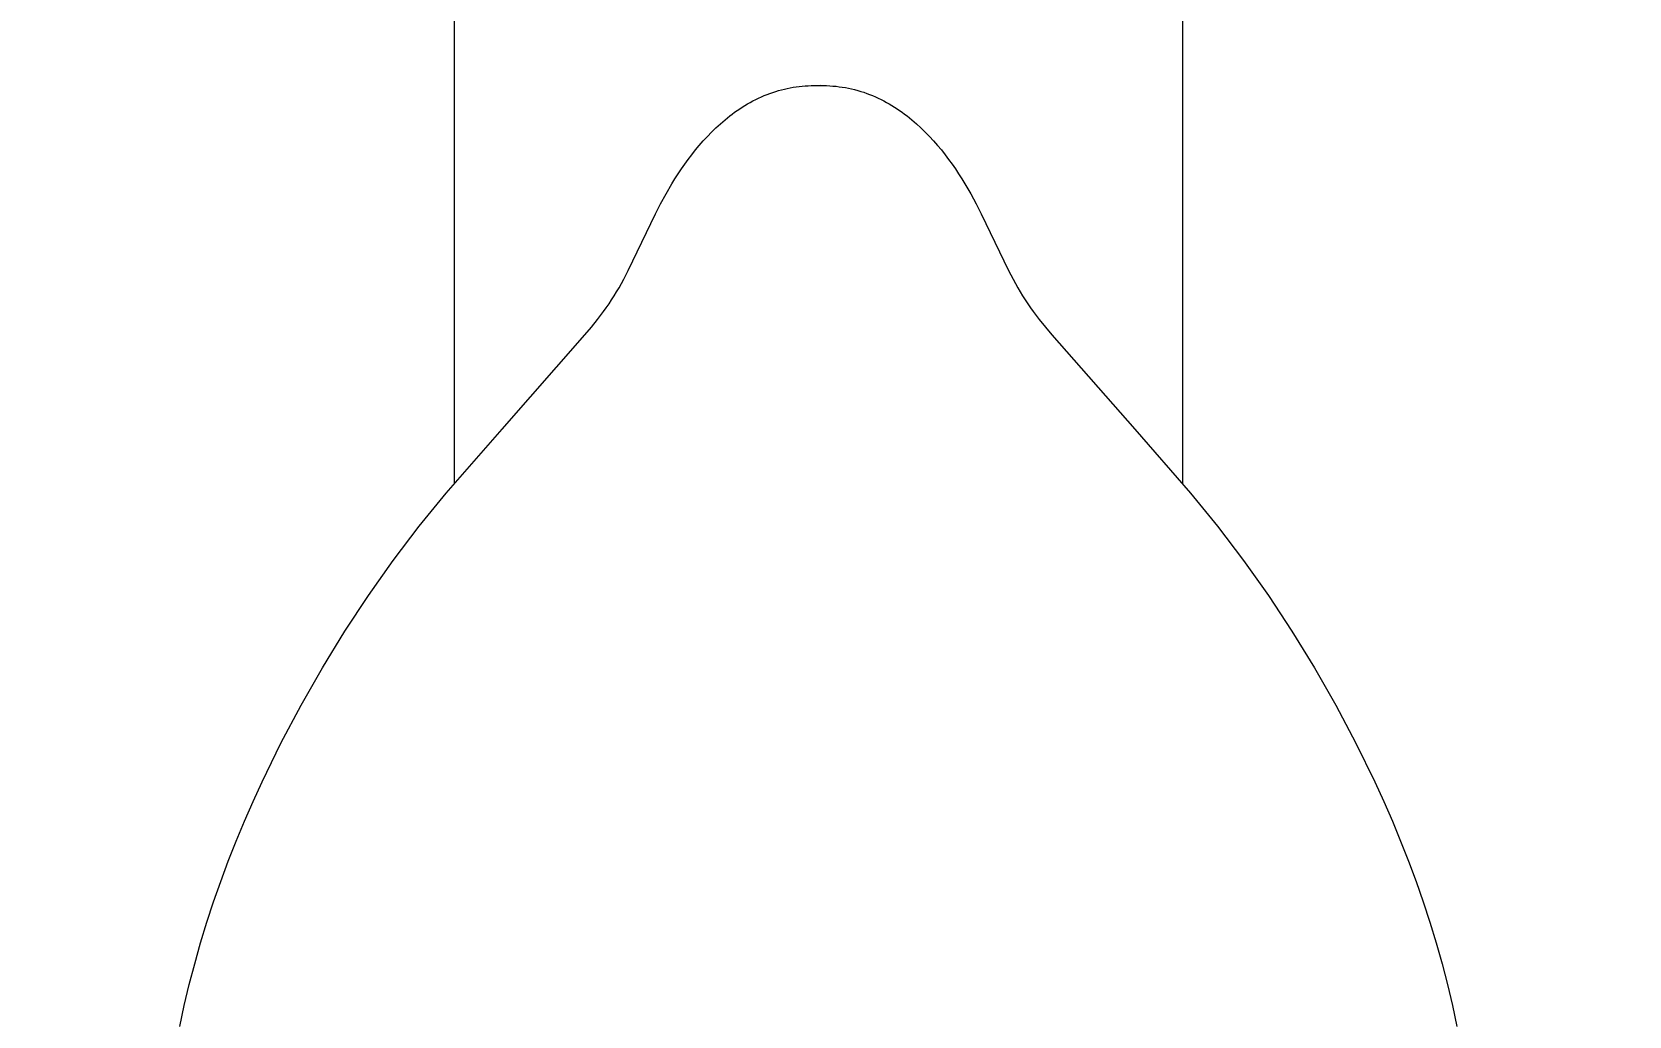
# Model space of a CAD drawing. Header units: inches. Extents: x -12 to 136, y -5 to 104.
# Drawn here: x 78.224 to 80.814, y 89.597 to 91.193 of the extents above; entities that cross this region are included whole.
import ezdxf

# ---------------------------------------------------------------- set-up
doc = ezdxf.new("R2010")
doc.units = ezdxf.units.IN
doc.layers.add('ZANO_R', color=7, linetype='Continuous', lineweight=0)
doc.layers.add('ZANO_W', color=1, linetype='Continuous', lineweight=0)
doc.styles.get("Standard").update_dxf_attribs({"font": 'ARIALUNI.TTF'})
doc.dimstyles.new('amerykanie', dxfattribs={"dimtxt": 50, "dimasz": 50, "dimexe": 0.5, "dimexo": 0.5, "dimgap": 1, "dimtad": 1, "dimdec": 0, "dimzin": 0, "dimlunit": 5, "dimtxsty": 'Standard', "dimcen": 0.09, "dimclrd": 1, "dimclre": 1, "dimclrt": 1, "dimazin": 0, "dimtfac": 1, "dimtdec": 0, "dimtmove": 0, "dimatfit": 3, "dimfxl": 1, "dimtzin": 0, "dimarcsym": 1})

# ---------------------------------------------------------------- blocks, each defined once
blk = doc.blocks.new('*D369')
at = {"layer": 'ZANO_W', "color": 1, "lineweight": -2}
for p, q in [((88.0208, 100.0382), (69.2745, 100.0382)), ((69.7745, 86.4493), (69.7745, 99.0382)), ((72.1357, 85.4493), (69.2745, 85.4493))]:
    blk.add_line(p, q, dxfattribs=at)
at = {"layer": 'ZANO_W', "color": 1}
for points in [[(69.9412, 99.0382), (69.6079, 99.0382), (69.7745, 100.0382)], [(69.6079, 86.4493), (69.9412, 86.4493), (69.7745, 85.4493)]]:
    blk.add_solid(points, dxfattribs=at)
at = {"layer": 'ZANO_W', "color": 1, "insert": (68.7554, 92.7438), "char_height": 1, "attachment_point": 5, "rotation": 90}
blk.add_mtext('14 9/16', dxfattribs=at)
blk = doc.blocks.new('*D371')
at = {"layer": 'ZANO_W', "color": 1, "lineweight": -2}
for p, q in [((78.9991, 100.0382), (66.5169, 100.0382)), ((67.0169, 37.2329), (67.0169, 99.0382)), ((78.0483, 36.2329), (66.5169, 36.2329))]:
    blk.add_line(p, q, dxfattribs=at)
at = {"layer": 'ZANO_W', "color": 1}
for points in [[(67.1836, 99.0382), (66.8503, 99.0382), (67.0169, 100.0382)], [(66.8503, 37.2329), (67.1836, 37.2329), (67.0169, 36.2329)]]:
    blk.add_solid(points, dxfattribs=at)
at = {"layer": 'ZANO_W', "color": 1, "insert": (65.9978, 68.1356), "char_height": 1, "attachment_point": 5, "rotation": 90}
blk.add_mtext('63 13/16', dxfattribs=at)

msp = doc.modelspace()

# ---------------------------------------------------------------- linework, layer by layer
at = {"layer": 'ZANO_R'}
for p, q in [((78.90854, 92.45367), (78.90854, 90.46034)), ((80.08965, 92.45367), (80.08965, 90.46034)), ((79.42517, 91.095), (79.4298, 91.09651)), ((79.4298, 91.09651), (79.43446, 91.09791)), ((79.43446, 91.09791), (79.43916, 91.0992)), ((79.43916, 91.0992), (79.4439, 91.10038)), ((79.4439, 91.10038), (79.44866, 91.10145)), ((79.44866, 91.10145), (79.45345, 91.10241)), ((79.45345, 91.10241), (79.45826, 91.10326)), ((79.45826, 91.10326), (79.46308, 91.104)), ((79.46308, 91.104), (79.46792, 91.10462)), ((79.46792, 91.10462), (79.47277, 91.10513)), ((79.47277, 91.10513), (79.47762, 91.10553)), ((79.47762, 91.10553), (79.48248, 91.10581)), ((79.48248, 91.10581), (79.48733, 91.10598)), ((79.48733, 91.10598), (79.49218, 91.10604)), ((79.49218, 91.10604), (79.50226, 91.10604)), ((79.49909, 91.10592), (79.49793, 91.10594)), ((79.50226, 91.10597), (79.49909, 91.10592)), ((79.50226, 91.10604), (79.50734, 91.10606)), ((79.50734, 91.10606), (79.51243, 91.10596)), ((79.51243, 91.10596), (79.51752, 91.10573)), ((79.51752, 91.10573), (79.52261, 91.10538)), ((79.52261, 91.10538), (79.5277, 91.10491)), ((79.5277, 91.10491), (79.53278, 91.10432)), ((79.53278, 91.10432), (79.53785, 91.1036)), ((79.53785, 91.1036), (79.5429, 91.10275)), ((79.5429, 91.10275), (79.54792, 91.10178)), ((79.54792, 91.10178), (79.55292, 91.1007)), ((79.55292, 91.1007), (79.55789, 91.09949)), ((79.55789, 91.09949), (79.56283, 91.09816)), ((79.56283, 91.09816), (79.56772, 91.09671)), ((79.56772, 91.09671), (79.57257, 91.09515)), ((79.37148, 91.06842), (79.37567, 91.07113)), ((79.37567, 91.07113), (79.37992, 91.07377)), ((79.37992, 91.07377), (79.38422, 91.07632)), ((79.38422, 91.07632), (79.38859, 91.07879)), ((79.38859, 91.07879), (79.39301, 91.08117)), ((79.39301, 91.08117), (79.3975, 91.08347)), ((79.3975, 91.08347), (79.40205, 91.08567)), ((79.40205, 91.08567), (79.40666, 91.08777)), ((79.40666, 91.08777), (79.41133, 91.08978)), ((79.41133, 91.08978), (79.41606, 91.09168)), ((79.41606, 91.09168), (79.42059, 91.0934)), ((79.42059, 91.0934), (79.42517, 91.095)), ((79.57257, 91.09515), (79.57738, 91.09347)), ((79.57738, 91.09347), (79.58213, 91.09168)), ((79.58213, 91.09168), (79.58686, 91.08978)), ((79.58686, 91.08978), (79.59153, 91.08777)), ((79.59153, 91.08777), (79.59614, 91.08567)), ((79.59614, 91.08567), (79.60069, 91.08347)), ((79.60069, 91.08347), (79.60518, 91.08117)), ((79.60518, 91.08117), (79.6096, 91.07879)), ((79.6096, 91.07879), (79.61397, 91.07632)), ((79.61397, 91.07632), (79.61827, 91.07377)), ((79.61827, 91.07377), (79.62252, 91.07113)), ((79.62252, 91.07113), (79.6267, 91.06842)), ((79.33287, 91.03758), (79.34013, 91.04423)), ((79.34013, 91.04423), (79.34762, 91.05065)), ((79.34762, 91.05065), (79.35534, 91.05684)), ((79.35534, 91.05684), (79.35929, 91.05984)), ((79.35929, 91.05984), (79.36329, 91.06277)), ((79.36329, 91.06277), (79.36736, 91.06563)), ((79.36736, 91.06563), (79.37148, 91.06842)), ((79.6267, 91.06842), (79.63083, 91.06563)), ((79.63083, 91.06563), (79.6349, 91.06277)), ((79.6349, 91.06277), (79.6389, 91.05984)), ((79.6389, 91.05984), (79.64285, 91.05684)), ((79.64285, 91.05684), (79.65057, 91.05065)), ((79.65057, 91.05065), (79.65806, 91.04423)), ((79.65806, 91.04423), (79.66532, 91.03758)), ((79.31236, 91.0165), (79.31899, 91.0237)), ((79.31899, 91.0237), (79.32582, 91.03074)), ((79.32582, 91.03074), (79.33287, 91.03758)), ((79.66532, 91.03758), (79.67237, 91.03074)), ((79.67237, 91.03074), (79.6792, 91.0237)), ((79.6792, 91.0237), (79.68583, 91.0165)), ((79.28796, 90.98639), (79.29368, 90.99401)), ((79.29368, 90.99401), (79.29971, 91.00163)), ((79.29971, 91.00163), (79.30594, 91.00914)), ((79.30594, 91.00914), (79.31236, 91.0165)), ((79.68583, 91.0165), (79.69225, 91.00914)), ((79.69225, 91.00914), (79.69847, 91.00163)), ((79.69847, 91.00163), (79.7045, 90.99401)), ((79.7045, 90.99401), (79.71022, 90.98639)), ((79.27165, 90.9629), (79.27694, 90.97083)), ((79.27694, 90.97083), (79.28238, 90.97866)), ((79.28238, 90.97866), (79.28796, 90.98639)), ((79.71022, 90.98639), (79.71581, 90.97866)), ((79.71581, 90.97866), (79.72124, 90.97083)), ((79.72124, 90.97083), (79.72654, 90.9629)), ((79.25197, 90.93025), (79.2615, 90.94675)), ((79.2615, 90.94675), (79.2665, 90.95487)), ((79.2665, 90.95487), (79.27165, 90.9629)), ((79.72654, 90.9629), (79.73169, 90.95487)), ((79.73169, 90.95487), (79.73668, 90.94675)), ((79.73668, 90.94675), (79.74153, 90.93854)), ((79.24321, 90.91409), (79.25197, 90.93025)), ((79.74153, 90.93854), (79.74622, 90.93025)), ((79.74622, 90.93025), (79.75498, 90.91409)), ((79.19073, 90.80614), (79.23497, 90.89802)), ((79.23497, 90.89802), (79.24321, 90.91409)), ((79.75498, 90.91409), (79.76322, 90.89802)), ((79.76322, 90.89802), (79.80746, 90.80614)), ((79.17574, 90.77827), (79.18341, 90.79211)), ((79.18341, 90.79211), (79.19073, 90.80614)), ((79.80746, 90.80614), (79.81477, 90.79211)), ((79.81477, 90.79211), (79.82245, 90.77827)), ((79.16374, 90.75859), (79.16787, 90.76507)), ((79.16787, 90.76507), (79.17187, 90.77163)), ((79.17187, 90.77163), (79.17574, 90.77827)), ((79.82245, 90.77827), (79.82632, 90.77163)), ((79.82632, 90.77163), (79.83032, 90.76507)), ((79.83032, 90.76507), (79.83444, 90.75859)), ((79.14102, 90.7269), (79.15056, 90.73952)), ((79.15056, 90.73952), (79.15511, 90.74584)), ((79.15511, 90.74584), (79.1595, 90.75218)), ((79.1595, 90.75218), (79.16374, 90.75859)), ((79.83444, 90.75859), (79.83869, 90.75218)), ((79.83869, 90.75218), (79.84308, 90.74584)), ((79.84308, 90.74584), (79.84763, 90.73952)), ((79.84763, 90.73952), (79.85717, 90.7269)), ((79.12045, 90.70169), (79.13096, 90.7143)), ((79.13096, 90.7143), (79.14102, 90.7269)), ((79.85717, 90.7269), (79.86723, 90.7143)), ((79.86723, 90.7143), (79.87774, 90.70169)), ((78.98599, 90.54852), (79.12045, 90.70169)), ((79.87774, 90.70169), (80.0122, 90.54852)), ((78.89553, 90.44504), (78.98599, 90.54852)), ((80.0122, 90.54852), (80.10265, 90.44504)), ((78.85159, 90.39128), (78.89553, 90.44504)), ((80.10265, 90.44504), (80.1466, 90.39128)), ((78.80951, 90.33593), (78.85159, 90.39128)), ((80.1466, 90.39128), (80.18868, 90.33593)), ((78.76938, 90.27917), (78.80951, 90.33593)), ((80.18868, 90.33593), (80.22881, 90.27917)), ((78.73114, 90.22105), (78.76938, 90.27917)), ((80.22881, 90.27917), (80.26705, 90.22105)), ((78.69479, 90.16174), (78.73114, 90.22105)), ((80.26705, 90.22105), (80.3034, 90.16174)), ((78.6602, 90.10115), (78.69479, 90.16174)), ((80.3034, 90.16174), (80.33799, 90.10115)), ((78.62754, 90.03951), (78.6602, 90.10115)), ((80.33799, 90.10115), (80.37065, 90.03951)), ((78.59684, 89.97668), (78.62754, 90.03951)), ((80.37065, 90.03951), (80.40135, 89.97668)), ((78.58229, 89.94486), (78.59684, 89.97668)), ((80.40135, 89.97668), (80.4159, 89.94486)), ((78.5683, 89.91279), (78.58229, 89.94486)), ((80.4159, 89.94486), (80.42989, 89.91279)), ((78.55488, 89.88046), (78.5683, 89.91279)), ((80.42989, 89.91279), (80.4433, 89.88046)), ((78.54207, 89.8479), (78.55488, 89.88046)), ((80.4433, 89.88046), (80.45612, 89.8479)), ((78.52987, 89.8151), (78.54207, 89.8479)), ((80.45612, 89.8479), (80.46832, 89.8151)), ((78.51831, 89.78208), (78.52987, 89.8151)), ((80.46832, 89.8151), (80.47988, 89.78208)), ((78.50741, 89.74884), (78.51831, 89.78208)), ((80.47988, 89.78208), (80.49078, 89.74884)), ((78.49718, 89.71538), (78.50741, 89.74884)), ((80.49078, 89.74884), (80.50101, 89.71538)), ((78.48765, 89.68173), (78.49718, 89.71538)), ((80.50101, 89.71538), (80.51054, 89.68173)), ((78.47883, 89.64788), (78.48765, 89.68173)), ((80.51054, 89.68173), (80.51936, 89.64788)), ((78.47076, 89.61385), (78.47883, 89.64788)), ((80.51936, 89.64788), (80.52743, 89.61385)), ((78.46343, 89.57964), (78.47076, 89.61385)), ((80.52743, 89.61385), (80.53475, 89.57964))]:
    msp.add_line(p, q, dxfattribs=at)

# ---------------------------------------------------------------- dimensions: what is measured, and where the dimension line sits
at = {"layer": 'ZANO_W'}
for base, p1, p2, picture, middle in [((67.01693, 100.03824), (78.54828, 36.23292), (79.49909, 100.03824), '*D371', (65.99783, 68.13558)), ((69.77454, 100.03824), (72.63573, 85.44935), (88.52078, 100.03824), '*D369', (68.75544, 92.74379))]:
    dim = msp.add_linear_dim(base=base, p1=p1, p2=p2, angle=90, dimstyle='amerykanie', override={"dimtxt": 1, "dimasz": 1, "dimgap": 0.5, "dimdec": 4, "dimaunit": 1, "dimadec": 1, "dimtdec": 4, "dimtmove": 1, "dimfrac": 2}, dxfattribs=at)
    dim.commit()
    dim.dimension.update_dxf_attribs({"geometry": picture, "text_midpoint": middle})

doc.saveas('drawing.dxf')
